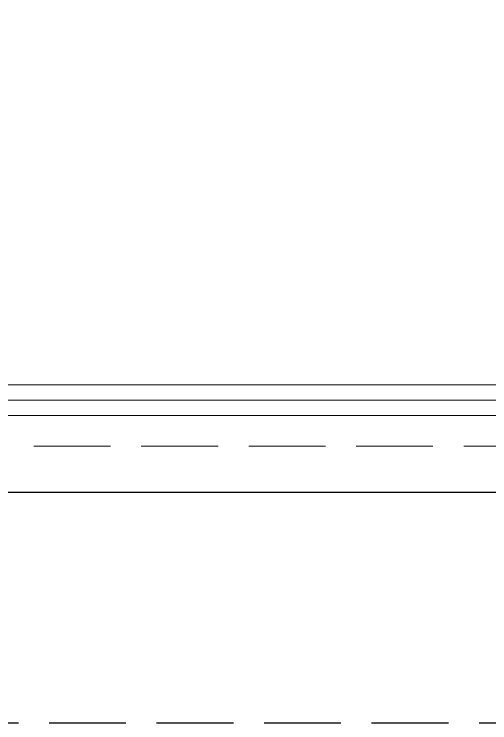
# Model space of a CAD drawing. Extents: x 2803505 to 5851001, y -1372902 to 24339.
# Drawn here: x 3359248 to 3360797, y -777762 to -775456 of the extents above; entities that cross this region are included whole.
import ezdxf

# ---------------------------------------------------------------- set-up
doc = ezdxf.new("R2010")
doc.units = 0
doc.header["$LTSCALE"] = 1000
doc.header["$MEASUREMENT"] = 0
doc.linetypes.add('DASH', pattern=[0.35, 0.25, -0.1])
doc.layers.get('0').update_dxf_attribs({"linetype": 'CONTINUOUS'})
for name, color, linetype in [('!!电气', 1, 'CONTINUOUS'), ('卫生间', 6, 'CONTINUOUS'), ('看线', 185, 'CONTINUOUS')]:
    doc.layers.add(name, color=color, linetype=linetype)
doc.layers.add('平面-栏杆', color=56, linetype='CONTINUOUS', lineweight=15)
doc.layers.add('平面-看线', color=252, linetype='CONTINUOUS', lineweight=15)

# ---------------------------------------------------------------- blocks, each defined once
blk = doc.blocks.new('A$C148B7D8E')
at = {"layer": '卫生间', "color": 252, "linetype": 'DASH'}
blk.add_lwpolyline([(16100, 14000), (16100, 15400), (7700, 15400), (7700, 10800), (7300, 10800), (7300, 10000), (900, 10000), (900, 9000), (-900, 9000), (-900, -900), (1750, -900), (1750, -2100), (23450, -2100), (23450, -900), (25100, -900)], dxfattribs=at)
blk = doc.blocks.new('A$C66B635E3')
at = {"layer": '平面-栏杆', "color": 252}
for points in [[(16650, 50), (21300, 50)], [(16650, 0), (21300, 0)]]:
    blk.add_lwpolyline(points, dxfattribs=at)
at = {"layer": '平面-看线', "color": 252}
blk.add_lwpolyline([(16650, 100), (21300, 100)], dxfattribs=at)
at = {"layer": '平面-看线', "color": 252, "linetype": 'DASH'}
blk.add_lwpolyline([(16650, -100), (21300, -100)], dxfattribs=at)
at = {"layer": '看线', "color": 252, "ltscale": 0.5}
blk.add_lwpolyline([(21250, -250), (16650, -250)], dxfattribs=at)
at = {"color": 252}
blk.add_blockref('A$C148B7D8E', (-100, 1100), dxfattribs=at)

msp = doc.modelspace()

# ---------------------------------------------------------------- block references
at = {"layer": '!!电气'}
msp.add_blockref('A$C66B635E3', (3340562.1, -776762.1), dxfattribs=at)

doc.saveas('drawing.dxf')
